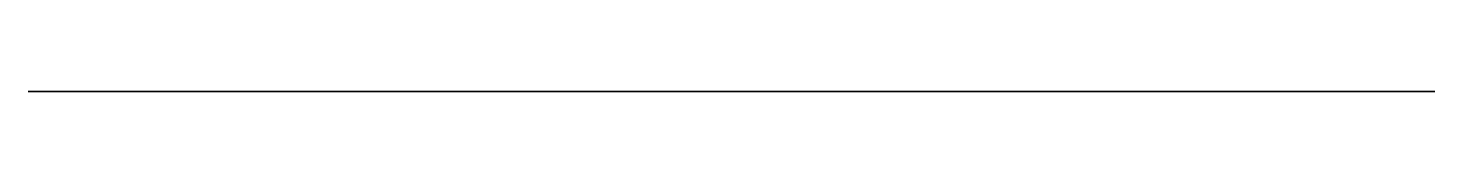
# Model space of a CAD drawing. Header units: metres. Extents: x -100 to 0, y 0 to 0.
import ezdxf

# ---------------------------------------------------------------- set-up
doc = ezdxf.new("R2010")
doc.units = ezdxf.units.M
doc.layers.add('PL_OCS', color=6, linetype='Continuous')

msp = doc.modelspace()

# ---------------------------------------------------------------- linework, layer by layer
at = {"layer": 'PL_OCS', "extrusion": (0, 1, 0)}
msp.add_lwpolyline([(0, 0), (100, 0), (100, 50), (0, 50)], close=True, dxfattribs=at)

doc.saveas('drawing.dxf')
